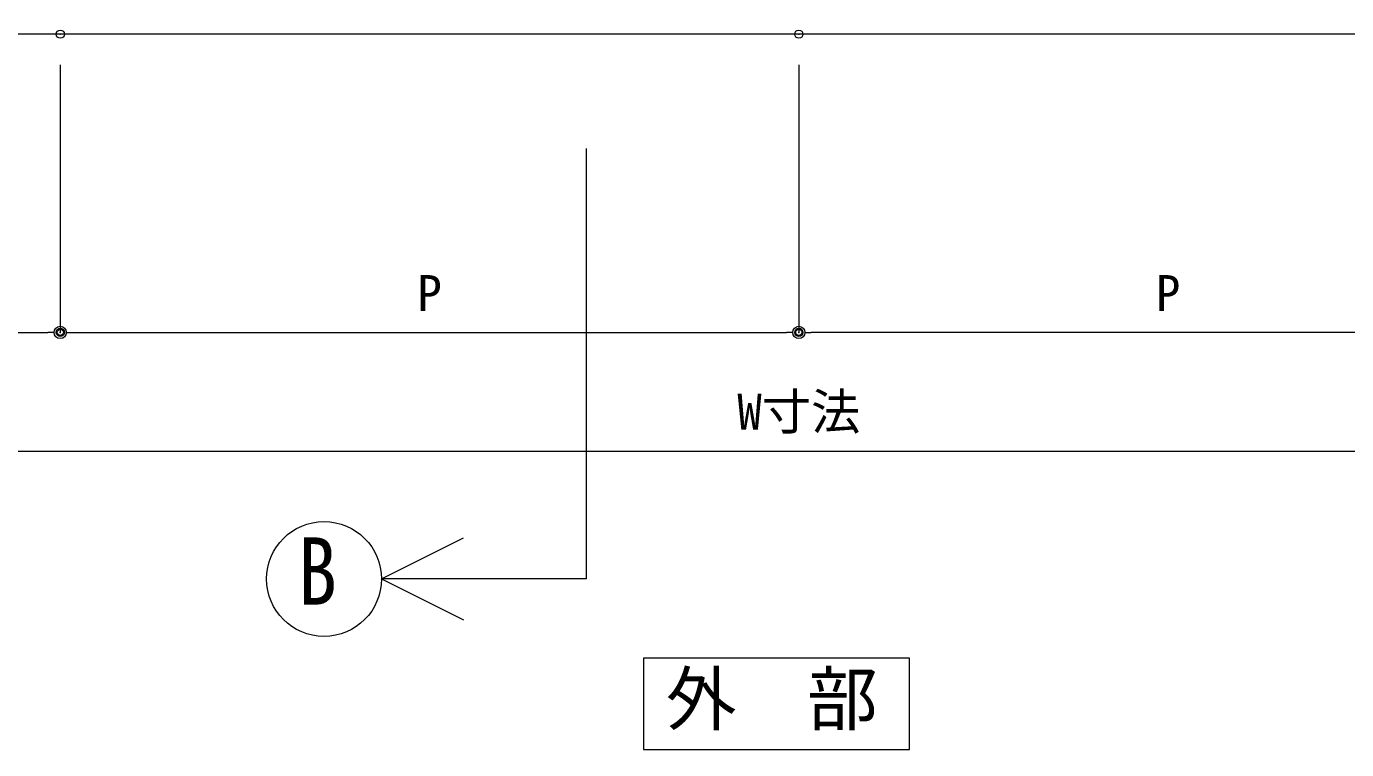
# Model space of a CAD drawing. Units: millimetres, scale not verified. Extents: x -1262 to 1261, y -891 to 891.
# Drawn here: x -840.9 to -519.1, y -697.7 to -521.4 of the extents above; entities that cross this region are included whole.
import ezdxf
from ezdxf.enums import TextEntityAlignment as Align

# ---------------------------------------------------------------- set-up
doc = ezdxf.new("R2010")
doc.units = ezdxf.units.MM
doc.header["$LTSCALE"] = 4
doc.header["$PDMODE"] = 32
doc.header["$PDSIZE"] = 2
for name, color, linetype, lineweight in [('0-0_0', 3, 'Continuous', 18), ('0-1_CSLAYER2', 7, 'Continuous', 18), ('0-4_Defpoints', 7, 'Continuous', 18), ('0-5_41_U+FF71_U+FF99_U+FF90', 7, 'Continuous', 18), ('0-7_CSLAYER3', 4, 'Continuous', 18)]:
    doc.layers.add(name, color=color, linetype=linetype, lineweight=lineweight)
doc.layers.add('0-8_MOJI', color=7, linetype='Continuous')
doc.styles.add('ＭＳ ゴシック', font='')
doc.styles.get('ＭＳ ゴシック').set_extended_font_data('MS Gothic')

# ---------------------------------------------------------------- blocks, each defined once
blk = doc.blocks.new('D137')
at = {"layer": '0-1_CSLAYER2', "lineweight": 9}
blk.add_line((1470.757, 2296.659), (2184.757, 2296.659), dxfattribs=at)
at = {"layer": '0-1_CSLAYER2', "style": 'ＭＳ ゴシック'}
blk.add_text('W寸法', height=8.798, dxfattribs=at).set_placement((1812.757, 2299.209), align=Align.BOTTOM_LEFT)
blk = doc.blocks.new('_Origin2')
at = {"layer": '0-0_0', "color": 7, "lineweight": 9}
blk.add_line((-0.5, 0), (-1, 0), dxfattribs=at)
for radius in [0.5, 0.25]:
    blk.add_circle((0, 0), radius, dxfattribs=at)
blk = doc.blocks.new('D138')
at = {"layer": '0-1_CSLAYER2', "lineweight": 9}
for p, q in [((1467.757, 2390.794), (1467.757, 2325.572)), ((1647.757, 2390.794), (1647.757, 2325.572)), ((1470.757, 2325.572), (1644.757, 2325.572))]:
    blk.add_line(p, q, dxfattribs=at)
at = {"layer": '0-4_Defpoints'}
for p in [(1467.757, 2398.294), (1647.757, 2398.294), (1647.757, 2325.572)]:
    blk.add_point(p, dxfattribs=at)
at = {"layer": '0-1_CSLAYER2', "xscale": 3, "yscale": 3, "rotation": 180}
blk.add_blockref('_Origin2', (1467.757, 2325.572), dxfattribs=at)
at = {"layer": '0-1_CSLAYER2', "xscale": 3, "yscale": 3}
blk.add_blockref('_Origin2', (1647.757, 2325.572), dxfattribs=at)
at = {"layer": '0-1_CSLAYER2', "style": 'ＭＳ ゴシック'}
blk.add_text('P', height=8.798, dxfattribs=at).set_placement((1554.757, 2328.122), align=Align.BOTTOM_LEFT)
blk = doc.blocks.new('D139')
at = {"layer": '0-1_CSLAYER2', "lineweight": 9}
for p, q in [((1647.757, 2390.794), (1647.757, 2325.572)), ((1827.757, 2390.794), (1827.757, 2325.572)), ((1650.757, 2325.572), (1824.757, 2325.572))]:
    blk.add_line(p, q, dxfattribs=at)
at = {"layer": '0-4_Defpoints'}
for p in [(1647.757, 2398.294), (1827.757, 2398.294), (1827.757, 2325.572)]:
    blk.add_point(p, dxfattribs=at)
at = {"layer": '0-1_CSLAYER2', "xscale": 3, "yscale": 3, "rotation": 180}
blk.add_blockref('_Origin2', (1647.757, 2325.572), dxfattribs=at)
at = {"layer": '0-1_CSLAYER2', "xscale": 3, "yscale": 3}
blk.add_blockref('_Origin2', (1827.757, 2325.572), dxfattribs=at)
at = {"layer": '0-1_CSLAYER2', "style": 'ＭＳ ゴシック'}
blk.add_text('P', height=8.798, dxfattribs=at).set_placement((1734.757, 2328.122), align=Align.BOTTOM_LEFT)
blk = doc.blocks.new('D141')
at = {"layer": '0-1_CSLAYER2', "lineweight": 9}
for p, q in [((1827.757, 2390.794), (1827.757, 2325.572)), ((2007.757, 2390.794), (2007.757, 2325.572)), ((2004.757, 2325.572), (1830.757, 2325.572))]:
    blk.add_line(p, q, dxfattribs=at)
at = {"layer": '0-4_Defpoints'}
for p in [(1827.757, 2398.294), (2007.757, 2398.294), (1827.757, 2325.572)]:
    blk.add_point(p, dxfattribs=at)
at = {"layer": '0-1_CSLAYER2', "xscale": 3, "yscale": 3, "rotation": 180}
blk.add_blockref('_Origin2', (1827.757, 2325.572), dxfattribs=at)
at = {"layer": '0-1_CSLAYER2', "xscale": 3, "yscale": 3}
blk.add_blockref('_Origin2', (2007.757, 2325.572), dxfattribs=at)
at = {"layer": '0-1_CSLAYER2', "style": 'ＭＳ ゴシック'}
blk.add_text('P', height=8.798, dxfattribs=at).set_placement((1914.757, 2328.122), align=Align.BOTTOM_LEFT)

msp = doc.modelspace()

# ---------------------------------------------------------------- linework, layer by layer
at = {"layer": '0-5_41_U+FF71_U+FF99_U+FF90'}
msp.add_lwpolyline([(-292.608, -523.276), (-1012.608, -523.276), (-1012.608, -323.276), (-1005.408, -323.276)], dxfattribs=at)
at = {"layer": '0-7_CSLAYER3'}
for p, q in [((-704.329, -656.112), (-704.329, -551.133)), ((-754.329, -656.112), (-734.329, -646.112))]:
    msp.add_line(p, q, dxfattribs=at)
msp.add_lwpolyline([(-704.329, -656.112), (-754.329, -656.112), (-734.329, -666.112)], dxfattribs=at)
at = {"layer": '0-7_CSLAYER3', "color": 7}
msp.add_lwpolyline([(-690.455, -697.719), (-625.659, -697.719), (-625.659, -675.453), (-690.455, -675.453)], close=True, dxfattribs=at)
at = {"layer": '0-7_CSLAYER3'}
msp.add_circle((-768.329, -656.112), 14, dxfattribs=at)

# ---------------------------------------------------------------- block references
at = {"layer": '0-1_CSLAYER2'}
for name in ['D137', 'D138', 'D139', 'D141']:
    msp.add_blockref(name, (-2480.365, -2921.57), dxfattribs=at)

# ---------------------------------------------------------------- texts
at = {"layer": '0-7_CSLAYER3', "color": 7, "style": 'ＭＳ ゴシック'}
msp.add_text('外\u3000部', height=12.61, dxfattribs=at).set_placement((-684.988, -695.443), align=Align.BOTTOM_LEFT)
at = {"layer": '0-8_MOJI', "style": 'ＭＳ ゴシック', "width": 0.85}
msp.add_text('B', height=16.42, dxfattribs=at).set_placement((-774.676, -667.312), align=Align.BOTTOM_LEFT)

doc.saveas('drawing.dxf')
